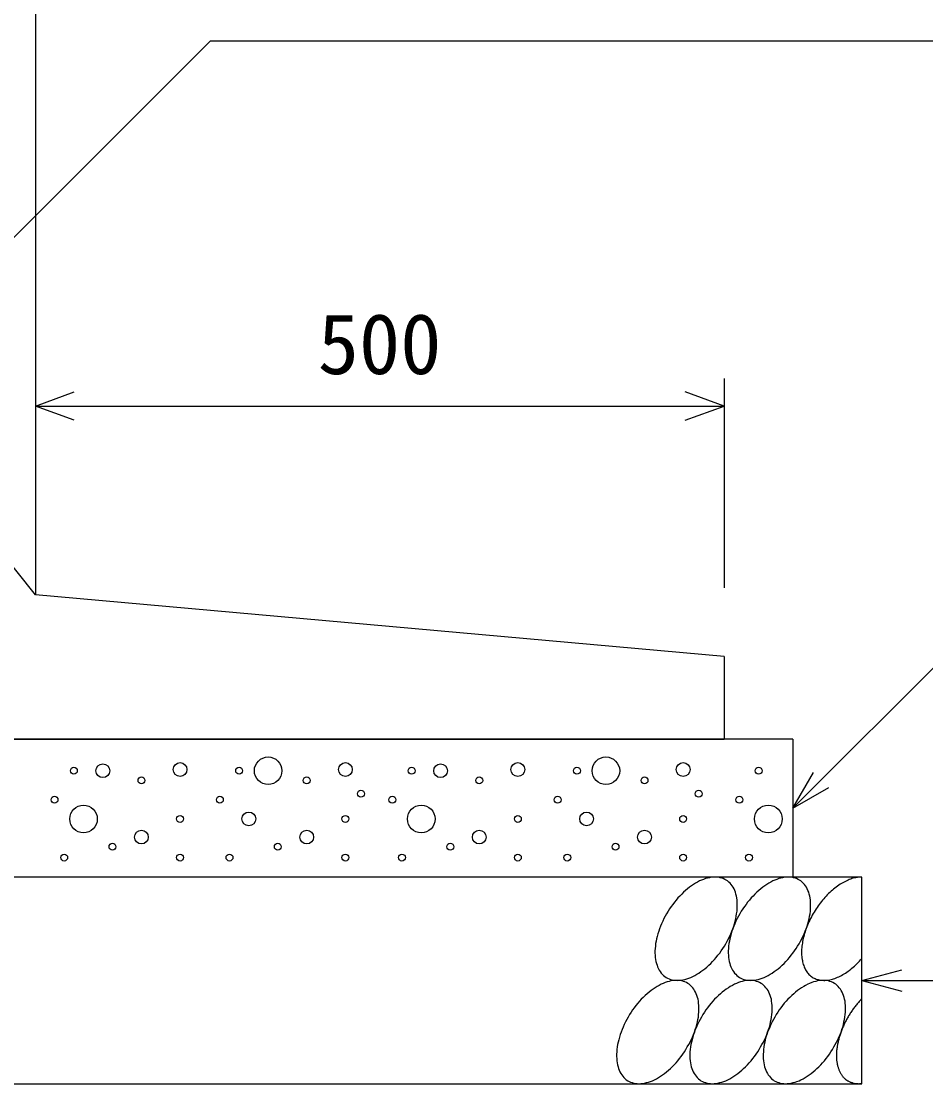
# Model space of a CAD drawing. Units: millimetres, scale not verified. Extents: x -16800 to 16800, y -5940 to 5940.
# Drawn here: x 1715 to 2371, y -1364 to -593 of the extents above; entities that cross this region are included whole.
import ezdxf
from ezdxf.enums import TextEntityAlignment as Align

# ---------------------------------------------------------------- set-up
doc = ezdxf.new("R2010")
doc.units = ezdxf.units.MM
doc.header["$LTSCALE"] = 20
for name, color, linetype, lineweight in [('0-0_DIM', 7, 'Continuous', 25), ('0-2_HATCH', 6, 'Continuous', 25), ('0-5_OUTLINE', 3, 'Continuous', 25)]:
    doc.layers.add(name, color=color, linetype=linetype, lineweight=lineweight)
doc.styles.add('ＭＳ ゴシック', font='')
doc.styles.get('ＭＳ ゴシック').set_extended_font_data('MS Gothic')

msp = doc.modelspace()

# ---------------------------------------------------------------- linework, layer by layer
at = {"layer": '0-0_DIM'}
for p, q in [((2225, -852.39), (2225, -1004.35)), ((1725, -872.39), (2225, -872.39)), ((2438.65, -1000.7), (2275, -1164.35)), ((2275, -1164.35), (2290, -1138.37)), ((2275, -1164.35), (2300.98, -1149.35)), ((2325, -1289.35), (2353.98, -1281.59)), ((2325, -1289.35), (2758.31, -1289.35)), ((2325, -1289.35), (2353.98, -1297.12))]:
    msp.add_line(p, q, dxfattribs=at)
for points in [[(1369.98, -1089.35), (1852.01, -607.32), (2491.22, -607.32)], [(1753.19, -882.65), (1725, -872.39), (1753.19, -862.13)], [(2196.81, -882.65), (2225, -872.39), (2196.81, -862.13)]]:
    msp.add_lwpolyline(points, dxfattribs=at)
at = {"layer": '0-2_HATCH'}
for points in [[(2226.5, -1216.61), (2225.5, -1216.01), (2224.4, -1215.51), (2223.3, -1215.11), (2222.1, -1214.81), (2220.9, -1214.51), (2219.7, -1214.41), (2218.4, -1214.41), (2217.1, -1214.41), (2215.7, -1214.51), (2214.3, -1214.81), (2212.9, -1215.11), (2211.5, -1215.51), (2210.1, -1216.01), (2208.6, -1216.61), (2207.2, -1217.21), (2205.7, -1218.01), (2204.2, -1218.81), (2202.8, -1219.71), (2201.3, -1220.71), (2199.8, -1221.71), (2198.4, -1222.91), (2197, -1224.11), (2195.6, -1225.31), (2194.2, -1226.71), (2192.8, -1228.11), (2191.5, -1229.51), (2190.2, -1231.01), (2188.9, -1232.61), (2187.7, -1234.21), (2186.5, -1235.81), (2185.4, -1237.51), (2184.3, -1239.21), (2183.2, -1241.01), (2182.2, -1242.81), (2181.3, -1244.51), (2180.4, -1246.41), (2179.6, -1248.21), (2178.8, -1250.01), (2178.1, -1251.91)], [(2233.9, -1228.11), (2233.6, -1226.71), (2233.2, -1225.31), (2232.7, -1224.11), (2232.2, -1222.91), (2231.5, -1221.71), (2230.9, -1220.71), (2230.1, -1219.71), (2229.3, -1218.81), (2228.4, -1218.01), (2227.5, -1217.21), (2226.5, -1216.61)], [(2279.7, -1216.61), (2278.7, -1216.01), (2277.6, -1215.51), (2276.5, -1215.11), (2275.3, -1214.81), (2274.1, -1214.51), (2272.9, -1214.41), (2271.6, -1214.41), (2270.3, -1214.41), (2268.9, -1214.51), (2267.5, -1214.81), (2266.1, -1215.11), (2264.7, -1215.51), (2263.3, -1216.01), (2261.8, -1216.61), (2260.4, -1217.21), (2258.9, -1218.01), (2257.4, -1218.81), (2256, -1219.71), (2254.5, -1220.71), (2253, -1221.71), (2251.6, -1222.91), (2250.2, -1224.11), (2248.8, -1225.31), (2247.4, -1226.71), (2246, -1228.11), (2244.7, -1229.51), (2243.4, -1231.01), (2242.1, -1232.61), (2240.9, -1234.21), (2239.7, -1235.81), (2238.6, -1237.51), (2237.5, -1239.21), (2236.4, -1241.01), (2235.4, -1242.81), (2234.5, -1244.51), (2233.6, -1246.41), (2232.8, -1248.21), (2232, -1250.01), (2231.3, -1251.91)], [(2287.2, -1228.11), (2286.8, -1226.71), (2286.4, -1225.31), (2285.9, -1224.11), (2285.4, -1222.91), (2284.7, -1221.71), (2284.1, -1220.71), (2283.3, -1219.71), (2282.5, -1218.81), (2281.6, -1218.01), (2280.7, -1217.21), (2279.7, -1216.61)], [(2325, -1214.41), (2324.1, -1214.41), (2323.3, -1214.41), (2322.4, -1214.51), (2321.5, -1214.61), (2320.6, -1214.81), (2319.7, -1215.01), (2318.8, -1215.21), (2317.8, -1215.51), (2316.9, -1215.81), (2315.9, -1216.21), (2315, -1216.61), (2314, -1217.01), (2313.1, -1217.51), (2312.1, -1218.01), (2311.2, -1218.51), (2310.2, -1219.11), (2309.2, -1219.61), (2308.3, -1220.31), (2307.3, -1220.91), (2306.4, -1221.61), (2305.4, -1222.41), (2304.5, -1223.11), (2303.6, -1223.91), (2302.7, -1224.71), (2301.7, -1225.61), (2300.8, -1226.41), (2299.9, -1227.31), (2299.1, -1228.31), (2298.2, -1229.21), (2297.3, -1230.21), (2296.5, -1231.21), (2295.7, -1232.21), (2294.8, -1233.21), (2294, -1234.31), (2293.3, -1235.31), (2292.5, -1236.41), (2291.8, -1237.51), (2291, -1238.71), (2290.3, -1239.81)], [(2200.8, -1287.21), (2202.3, -1286.51), (2203.8, -1285.81), (2205.2, -1284.91), (2206.7, -1284.01), (2208.2, -1283.01), (2209.6, -1282.01), (2211, -1280.91), (2212.5, -1279.71), (2213.9, -1278.41), (2215.3, -1277.01), (2216.6, -1275.71), (2218, -1274.21), (2219.3, -1272.71), (2220.5, -1271.11), (2221.8, -1269.51), (2222.9, -1267.91), (2224.1, -1266.21), (2225.2, -1264.51), (2226.2, -1262.81), (2227.2, -1261.01), (2228.2, -1259.21), (2229, -1257.41), (2229.9, -1255.51), (2230.6, -1253.71), (2231.3, -1251.91), (2232, -1250.01), (2232.5, -1248.21), (2233, -1246.41), (2233.5, -1244.61), (2233.8, -1242.81), (2234.1, -1241.01), (2234.4, -1239.21), (2234.5, -1237.51), (2234.6, -1235.81), (2234.6, -1234.21), (2234.6, -1232.61), (2234.4, -1231.01), (2234.2, -1229.51), (2233.9, -1228.11)], [(2254, -1287.21), (2255.5, -1286.51), (2257, -1285.81), (2258.4, -1284.91), (2259.9, -1284.01), (2261.4, -1283.01), (2262.8, -1282.01), (2264.3, -1280.91), (2265.7, -1279.71), (2267.1, -1278.41), (2268.5, -1277.01), (2269.8, -1275.71), (2271.2, -1274.21), (2272.5, -1272.71), (2273.7, -1271.11), (2275, -1269.51), (2276.1, -1267.91), (2277.3, -1266.21), (2278.4, -1264.51), (2279.4, -1262.81), (2280.4, -1261.01), (2281.4, -1259.21), (2282.2, -1257.41), (2283.1, -1255.51), (2283.8, -1253.71), (2284.5, -1251.91), (2285.2, -1250.01), (2285.7, -1248.21), (2286.3, -1246.41), (2286.7, -1244.61), (2287.1, -1242.81), (2287.4, -1241.01), (2287.6, -1239.21), (2287.7, -1237.51), (2287.8, -1235.81), (2287.8, -1234.21), (2287.8, -1232.61), (2287.6, -1231.01), (2287.4, -1229.51), (2287.2, -1228.11)], [(2290.3, -1239.81), (2289.7, -1240.91), (2289, -1242.11), (2288.4, -1243.31), (2287.8, -1244.41), (2287.2, -1245.61), (2286.6, -1246.81), (2286.1, -1248.01), (2285.6, -1249.21), (2285.1, -1250.41), (2284.6, -1251.61), (2284.2, -1252.81), (2283.8, -1254.01), (2283.4, -1255.21), (2283.1, -1256.41), (2282.8, -1257.61), (2282.5, -1258.81), (2282.2, -1260.01), (2282, -1261.11), (2281.8, -1262.31), (2281.6, -1263.41), (2281.5, -1264.61), (2281.4, -1265.71), (2281.3, -1266.81), (2281.3, -1267.91), (2281.2, -1269.01), (2281.3, -1270.01), (2281.3, -1271.11), (2281.4, -1272.11), (2281.5, -1273.11), (2281.6, -1274.11), (2281.8, -1275.01), (2282, -1276.01), (2282.2, -1276.91), (2282.5, -1277.81), (2282.8, -1278.61), (2283.1, -1279.51), (2283.4, -1280.31), (2283.8, -1281.01), (2284.2, -1281.81)], [(2178.1, -1251.91), (2177.5, -1253.71), (2176.9, -1255.51), (2176.4, -1257.41), (2176, -1259.21), (2175.6, -1261.01), (2175.3, -1262.71), (2175.1, -1264.51), (2174.9, -1266.21), (2174.8, -1267.91), (2174.8, -1269.51), (2174.9, -1271.11), (2175, -1272.71), (2175.2, -1274.21), (2175.5, -1275.71), (2175.8, -1277.01), (2176.3, -1278.41), (2176.7, -1279.61), (2177.3, -1280.91), (2177.9, -1282.01), (2178.6, -1283.01), (2179.3, -1284.01), (2180.1, -1284.91), (2181, -1285.81), (2181.9, -1286.51), (2182.9, -1287.21), (2183.9, -1287.71), (2185, -1288.21), (2186.1, -1288.61), (2187.3, -1289.01), (2188.5, -1289.21), (2189.8, -1289.31), (2191.1, -1289.41), (2192.4, -1289.31), (2193.7, -1289.21), (2195.1, -1289.01), (2196.5, -1288.61), (2197.9, -1288.21), (2199.4, -1287.71), (2200.8, -1287.21)], [(2231.3, -1251.91), (2230.7, -1253.71), (2230.1, -1255.51), (2229.6, -1257.41), (2229.2, -1259.21), (2228.8, -1261.01), (2228.5, -1262.71), (2228.3, -1264.51), (2228.1, -1266.21), (2228, -1267.91), (2228, -1269.51), (2228.1, -1271.11), (2228.2, -1272.71), (2228.4, -1274.21), (2228.7, -1275.71), (2229.1, -1277.01), (2229.5, -1278.41), (2230, -1279.61), (2230.5, -1280.91), (2231.1, -1282.01), (2231.8, -1283.01), (2232.5, -1284.01), (2233.4, -1284.91), (2234.2, -1285.81), (2235.1, -1286.51), (2236.1, -1287.21), (2237.1, -1287.71), (2238.2, -1288.21), (2239.4, -1288.61), (2240.5, -1289.01), (2241.7, -1289.21), (2243, -1289.31), (2244.3, -1289.41), (2245.6, -1289.31), (2247, -1289.21), (2248.3, -1289.01), (2249.7, -1288.61), (2251.2, -1288.21), (2252.6, -1287.71), (2254, -1287.21)], [(2315, -1282.71), (2315.9, -1282.11), (2316.9, -1281.31), (2317.8, -1280.61), (2318.8, -1279.81), (2319.7, -1279.01), (2320.6, -1278.11), (2321.5, -1277.21), (2322.4, -1276.31), (2323.3, -1275.41), (2324.1, -1274.51), (2325, -1273.51)], [(2284.2, -1281.81), (2284.6, -1282.51), (2285.1, -1283.21), (2285.6, -1283.81), (2286.1, -1284.41), (2286.6, -1285.01), (2287.2, -1285.51), (2287.8, -1286.11), (2288.4, -1286.51), (2289, -1287.01), (2289.7, -1287.41), (2290.3, -1287.71), (2291, -1288.11), (2291.8, -1288.41), (2292.5, -1288.61), (2293.3, -1288.81), (2294, -1289.01), (2294.8, -1289.21), (2295.7, -1289.31), (2296.5, -1289.31), (2297.3, -1289.41), (2298.2, -1289.41), (2299.1, -1289.31), (2299.9, -1289.21), (2300.8, -1289.11), (2301.7, -1288.91), (2302.7, -1288.71), (2303.6, -1288.51), (2304.5, -1288.21), (2305.4, -1287.91), (2306.4, -1287.51), (2307.3, -1287.11), (2308.3, -1286.71), (2309.2, -1286.21), (2310.2, -1285.71), (2311.2, -1285.21), (2312.1, -1284.61), (2313.1, -1284.01), (2314, -1283.41), (2315, -1282.71)], [(2198.7, -1291.51), (2197.6, -1291.01), (2196.5, -1290.51), (2195.4, -1290.11), (2194.2, -1289.81), (2193, -1289.51), (2191.8, -1289.41), (2190.5, -1289.41), (2189.2, -1289.41), (2187.8, -1289.51), (2186.4, -1289.81), (2185, -1290.11), (2183.6, -1290.51), (2182.2, -1291.01), (2180.7, -1291.51), (2179.3, -1292.21), (2177.8, -1293.01), (2176.3, -1293.81), (2174.9, -1294.71), (2173.4, -1295.71), (2172, -1296.71), (2170.5, -1297.91), (2169.1, -1299.11), (2167.7, -1300.31), (2166.3, -1301.71), (2164.9, -1303.11), (2163.6, -1304.51), (2162.3, -1306.01), (2161, -1307.61), (2159.8, -1309.21), (2158.6, -1310.81), (2157.5, -1312.51), (2156.4, -1314.21), (2155.3, -1316.01), (2154.3, -1317.71), (2153.4, -1319.51), (2152.5, -1321.41), (2151.7, -1323.21), (2150.9, -1325.01), (2150.2, -1326.91)], [(2206.1, -1303.11), (2205.7, -1301.71), (2205.3, -1300.31), (2204.8, -1299.11), (2204.3, -1297.91), (2203.6, -1296.71), (2203, -1295.71), (2202.2, -1294.71), (2201.4, -1293.81), (2200.5, -1293.01), (2199.6, -1292.21), (2198.7, -1291.51)], [(2251.9, -1291.51), (2250.8, -1291.01), (2249.7, -1290.51), (2248.6, -1290.11), (2247.5, -1289.81), (2246.2, -1289.51), (2245, -1289.41), (2243.7, -1289.41), (2242.4, -1289.41), (2241, -1289.51), (2239.6, -1289.81), (2238.2, -1290.11), (2236.8, -1290.51), (2235.4, -1291.01), (2233.9, -1291.51), (2232.5, -1292.21), (2231, -1293.01), (2229.5, -1293.81), (2228.1, -1294.71), (2226.6, -1295.71), (2225.2, -1296.71), (2223.7, -1297.91), (2222.3, -1299.11), (2220.9, -1300.31), (2219.5, -1301.71), (2218.1, -1303.11), (2216.8, -1304.51), (2215.5, -1306.01), (2214.2, -1307.61), (2213, -1309.21), (2211.8, -1310.81), (2210.7, -1312.51), (2209.6, -1314.21), (2208.5, -1316.01), (2207.6, -1317.71), (2206.6, -1319.51), (2205.7, -1321.41), (2204.9, -1323.21), (2204.1, -1325.01), (2203.4, -1326.91)], [(2259.3, -1303.11), (2258.9, -1301.71), (2258.5, -1300.31), (2258, -1299.11), (2257.5, -1297.91), (2256.9, -1296.71), (2256.2, -1295.71), (2255.4, -1294.71), (2254.6, -1293.81), (2253.8, -1293.01), (2252.8, -1292.21), (2251.9, -1291.51)], [(2305.1, -1291.51), (2304, -1291.01), (2303, -1290.51), (2301.8, -1290.11), (2300.7, -1289.81), (2299.4, -1289.51), (2298.2, -1289.41), (2296.9, -1289.41), (2295.6, -1289.41), (2294.2, -1289.51), (2292.9, -1289.81), (2291.5, -1290.11), (2290, -1290.51), (2288.6, -1291.01), (2287.1, -1291.51), (2285.7, -1292.21), (2284.2, -1293.01), (2282.8, -1293.81), (2281.3, -1294.71), (2279.8, -1295.71), (2278.4, -1296.71), (2276.9, -1297.91), (2275.5, -1299.11), (2274.1, -1300.31), (2272.7, -1301.71), (2271.3, -1303.11), (2270, -1304.51), (2268.7, -1306.01), (2267.5, -1307.61), (2266.2, -1309.21), (2265, -1310.81), (2263.9, -1312.51), (2262.8, -1314.21), (2261.8, -1316.01), (2260.8, -1317.71), (2259.8, -1319.51), (2258.9, -1321.41), (2258.1, -1323.21), (2257.4, -1325.01), (2256.6, -1326.91)], [(2312.5, -1303.11), (2312.1, -1301.71), (2311.7, -1300.31), (2311.2, -1299.11), (2310.7, -1297.91), (2310.1, -1296.71), (2309.4, -1295.71), (2308.6, -1294.71), (2307.8, -1293.81), (2307, -1293.01), (2306, -1292.21), (2305.1, -1291.51)], [(2172.9, -1362.21), (2174.4, -1361.51), (2175.9, -1360.81), (2177.3, -1359.91), (2178.8, -1359.01), (2180.3, -1358.01), (2181.7, -1357.01), (2183.2, -1355.81), (2184.6, -1354.61), (2186, -1353.41), (2187.4, -1352.01), (2188.7, -1350.61), (2190.1, -1349.21), (2191.4, -1347.71), (2192.6, -1346.11), (2193.9, -1344.51), (2195, -1342.91), (2196.2, -1341.21), (2197.3, -1339.51), (2198.3, -1337.71), (2199.3, -1336.01), (2200.3, -1334.21), (2201.1, -1332.41), (2202, -1330.51), (2202.7, -1328.71), (2203.4, -1326.91), (2204.1, -1325.01), (2204.6, -1323.21), (2205.2, -1321.41), (2205.6, -1319.51), (2206, -1317.71), (2206.3, -1316.01), (2206.5, -1314.21), (2206.6, -1312.51), (2206.7, -1310.81), (2206.7, -1309.21), (2206.7, -1307.61), (2206.5, -1306.01), (2206.3, -1304.51), (2206.1, -1303.11)], [(2226.2, -1362.21), (2227.6, -1361.51), (2229.1, -1360.81), (2230.5, -1359.91), (2232, -1359.01), (2233.5, -1358.01), (2234.9, -1357.01), (2236.4, -1355.81), (2237.8, -1354.61), (2239.2, -1353.41), (2240.6, -1352.01), (2241.9, -1350.61), (2243.3, -1349.21), (2244.6, -1347.71), (2245.8, -1346.11), (2247.1, -1344.51), (2248.3, -1342.91), (2249.4, -1341.21), (2250.5, -1339.51), (2251.5, -1337.71), (2252.5, -1336.01), (2253.5, -1334.21), (2254.4, -1332.41), (2255.2, -1330.51), (2255.9, -1328.71), (2256.6, -1326.91), (2257.3, -1325.01), (2257.9, -1323.21), (2258.4, -1321.41), (2258.8, -1319.51), (2259.2, -1317.71), (2259.5, -1316.01), (2259.7, -1314.21), (2259.8, -1312.51), (2259.9, -1310.81), (2259.9, -1309.21), (2259.9, -1307.61), (2259.7, -1306.01), (2259.5, -1304.51), (2259.3, -1303.11)], [(2279.4, -1362.21), (2280.8, -1361.51), (2282.3, -1360.81), (2283.8, -1359.91), (2285.2, -1359.01), (2286.7, -1358.01), (2288.1, -1357.01), (2289.6, -1355.81), (2291, -1354.61), (2292.4, -1353.41), (2293.8, -1352.01), (2295.2, -1350.61), (2296.5, -1349.21), (2297.8, -1347.71), (2299.1, -1346.11), (2300.3, -1344.51), (2301.5, -1342.91), (2302.6, -1341.21), (2303.7, -1339.51), (2304.7, -1337.71), (2305.7, -1336.01), (2306.7, -1334.21), (2307.6, -1332.41), (2308.4, -1330.51), (2309.2, -1328.71), (2309.9, -1326.91), (2310.5, -1325.01), (2311.1, -1323.21), (2311.6, -1321.41), (2312, -1319.51), (2312.4, -1317.71), (2312.7, -1316.01), (2312.9, -1314.21), (2313.1, -1312.51), (2313.1, -1310.81), (2313.2, -1309.21), (2313.1, -1307.61), (2313, -1306.01), (2312.8, -1304.51), (2312.5, -1303.11)], [(2325, -1302.61), (2324.5, -1303.11), (2324, -1303.71), (2323.5, -1304.21), (2323, -1304.81), (2322.5, -1305.31), (2322, -1305.91), (2321.5, -1306.51), (2321.1, -1307.11), (2320.6, -1307.61), (2320.1, -1308.21), (2319.7, -1308.81), (2319.2, -1309.51), (2318.8, -1310.11), (2318.3, -1310.71), (2317.9, -1311.31), (2317.5, -1311.91), (2317.1, -1312.61), (2316.6, -1313.21), (2316.2, -1313.91), (2315.8, -1314.51), (2315.4, -1315.21), (2315.1, -1315.81), (2314.7, -1316.51), (2314.3, -1317.11), (2313.9, -1317.81), (2313.6, -1318.51), (2313.2, -1319.21), (2312.9, -1319.81), (2312.5, -1320.51), (2312.2, -1321.21), (2311.9, -1321.91), (2311.6, -1322.61), (2311.3, -1323.21), (2311, -1323.91), (2310.7, -1324.61), (2310.4, -1325.31), (2310.2, -1326.01), (2309.9, -1326.71), (2309.7, -1327.41)], [(2150.2, -1326.91), (2149.6, -1328.71), (2149, -1330.51), (2148.5, -1332.41), (2148.1, -1334.21), (2147.7, -1336.01), (2147.4, -1337.71), (2147.2, -1339.51), (2147, -1341.21), (2146.9, -1342.91), (2146.9, -1344.51), (2147, -1346.11), (2147.1, -1347.71), (2147.3, -1349.21), (2147.6, -1350.61), (2148, -1352.01), (2148.4, -1353.41), (2148.9, -1354.61), (2149.4, -1355.81), (2150, -1357.01), (2150.7, -1358.01), (2151.5, -1359.01), (2152.3, -1359.91), (2153.1, -1360.81), (2154, -1361.51), (2155, -1362.21), (2156.1, -1362.71), (2157.1, -1363.21), (2158.3, -1363.61), (2159.4, -1363.91), (2160.6, -1364.21), (2161.9, -1364.31), (2163.2, -1364.41), (2164.5, -1364.31), (2165.9, -1364.21), (2167.2, -1363.91), (2168.6, -1363.61), (2170.1, -1363.21), (2171.5, -1362.71), (2172.9, -1362.21)], [(2203.4, -1326.91), (2202.8, -1328.71), (2202.2, -1330.51), (2201.7, -1332.41), (2201.3, -1334.21), (2200.9, -1336.01), (2200.6, -1337.71), (2200.4, -1339.51), (2200.2, -1341.21), (2200.2, -1342.91), (2200.1, -1344.51), (2200.2, -1346.11), (2200.3, -1347.71), (2200.5, -1349.21), (2200.8, -1350.61), (2201.2, -1352.01), (2201.6, -1353.41), (2202.1, -1354.61), (2202.6, -1355.81), (2203.2, -1357.01), (2203.9, -1358.01), (2204.7, -1359.01), (2205.5, -1359.91), (2206.3, -1360.81), (2207.3, -1361.51), (2208.2, -1362.21), (2209.3, -1362.71), (2210.3, -1363.21), (2211.5, -1363.61), (2212.6, -1363.91), (2213.9, -1364.21), (2215.1, -1364.31), (2216.4, -1364.41), (2217.7, -1364.31), (2219.1, -1364.21), (2220.4, -1363.91), (2221.8, -1363.61), (2223.3, -1363.21), (2224.7, -1362.71), (2226.2, -1362.21)], [(2256.6, -1326.91), (2256, -1328.71), (2255.4, -1330.51), (2254.9, -1332.41), (2254.5, -1334.21), (2254.1, -1336.01), (2253.8, -1337.71), (2253.6, -1339.51), (2253.5, -1341.21), (2253.4, -1342.91), (2253.4, -1344.51), (2253.4, -1346.11), (2253.5, -1347.71), (2253.8, -1349.21), (2254, -1350.61), (2254.4, -1352.01), (2254.8, -1353.41), (2255.3, -1354.61), (2255.8, -1355.81), (2256.4, -1357.01), (2257.1, -1358.01), (2257.9, -1359.01), (2258.7, -1359.91), (2259.5, -1360.81), (2260.5, -1361.51), (2261.4, -1362.21), (2262.5, -1362.71), (2263.5, -1363.21), (2264.7, -1363.61), (2265.8, -1363.91), (2267.1, -1364.21), (2268.3, -1364.31), (2269.6, -1364.41), (2270.9, -1364.31), (2272.3, -1364.21), (2273.7, -1363.91), (2275.1, -1363.61), (2276.5, -1363.21), (2277.9, -1362.71), (2279.4, -1362.21)], [(2309.7, -1327.41), (2309.4, -1328.11), (2309.2, -1328.81), (2309, -1329.51), (2308.8, -1330.11), (2308.6, -1330.81), (2308.4, -1331.51), (2308.2, -1332.21), (2308, -1332.91), (2307.8, -1333.61), (2307.7, -1334.21), (2307.5, -1334.91), (2307.4, -1335.61), (2307.3, -1336.31), (2307.2, -1336.91), (2307.1, -1337.61), (2307, -1338.21), (2306.9, -1338.91), (2306.8, -1339.51), (2306.7, -1340.21), (2306.7, -1340.81), (2306.6, -1341.51), (2306.6, -1342.11), (2306.6, -1342.71), (2306.6, -1343.41), (2306.6, -1344.01), (2306.6, -1344.61), (2306.6, -1345.21), (2306.6, -1345.81), (2306.6, -1346.41), (2306.7, -1347.01), (2306.7, -1347.51), (2306.8, -1348.11), (2306.9, -1348.71), (2307, -1349.21), (2307.1, -1349.81), (2307.2, -1350.31), (2307.3, -1350.91), (2307.4, -1351.41), (2307.5, -1351.91)], [(2307.5, -1351.91), (2307.7, -1352.41), (2307.8, -1352.91), (2308, -1353.41), (2308.2, -1353.91), (2308.4, -1354.41), (2308.6, -1354.81), (2308.8, -1355.31), (2309, -1355.71), (2309.2, -1356.21), (2309.4, -1356.61), (2309.7, -1357.01), (2309.9, -1357.41), (2310.2, -1357.81), (2310.4, -1358.21), (2310.7, -1358.61), (2311, -1358.91), (2311.3, -1359.31), (2311.6, -1359.61), (2311.9, -1359.91), (2312.2, -1360.31), (2312.5, -1360.61), (2312.9, -1360.91), (2313.2, -1361.21), (2313.6, -1361.41), (2313.9, -1361.71), (2314.3, -1361.91), (2314.7, -1362.21), (2315.1, -1362.41), (2315.4, -1362.61), (2315.8, -1362.81), (2316.2, -1363.01), (2316.6, -1363.21), (2317.1, -1363.31), (2317.5, -1363.51), (2317.9, -1363.61), (2318.3, -1363.81), (2318.8, -1363.91), (2319.2, -1364.01), (2319.7, -1364.11)], [(2319.7, -1364.11), (2320.1, -1364.21), (2320.6, -1364.21), (2321.1, -1364.31), (2321.5, -1364.31), (2322, -1364.31), (2322.5, -1364.41), (2323, -1364.41), (2323.5, -1364.31), (2324, -1364.31), (2324.5, -1364.31), (2325, -1364.21)]]:
    msp.add_lwpolyline(points, dxfattribs=at)
for centre, radius in [((1773.96, -1137.17), 5), ((1830.03, -1136.3), 5), ((1893.96, -1137.17), 10), ((1950.03, -1136.3), 5), ((2019.18, -1137.17), 5), ((2075.26, -1136.3), 5), ((2139.18, -1137.17), 10), ((2195.26, -1136.3), 5), ((1752.93, -1137.17), 2.5), ((1872.93, -1137.17), 2.5), ((1998.15, -1137.17), 2.5), ((2118.15, -1137.17), 2.5), ((2250.08, -1137.17), 2.5), ((1801.99, -1144.18), 2.5), ((1921.99, -1144.18), 2.5), ((2047.22, -1144.18), 2.5), ((2167.22, -1144.18), 2.5), ((1738.91, -1158.18), 2.5), ((1858.91, -1158.18), 2.5), ((1961.37, -1153.87), 2.5), ((1984.13, -1158.18), 2.5), ((2104.13, -1158.18), 2.5), ((2206.6, -1153.87), 2.5), ((2236.06, -1158.18), 2.5), ((1759.94, -1172.19), 10), ((2005.16, -1172.19), 10), ((2257.09, -1172.19), 10), ((1830.03, -1172.19), 2.5), ((1879.94, -1172.19), 5), ((1950.03, -1172.19), 2.5), ((2075.26, -1172.19), 2.5), ((2125.16, -1172.19), 5), ((2195.26, -1172.19), 2.5), ((1801.99, -1185.32), 5), ((1921.99, -1185.32), 5), ((2047.22, -1185.32), 5), ((2167.22, -1185.32), 5), ((1780.97, -1192.33), 2.5), ((1900.97, -1192.33), 2.5), ((2026.19, -1192.33), 2.5), ((2146.19, -1192.33), 2.5), ((1745.92, -1200.2), 2.5), ((1830.03, -1200.2), 2.5), ((1865.92, -1200.2), 2.5), ((1950.03, -1200.2), 2.5), ((1991.14, -1200.2), 2.5), ((2075.26, -1200.2), 2.5), ((2111.14, -1200.2), 2.5), ((2195.26, -1200.2), 2.5), ((2243.07, -1200.2), 2.5)]:
    msp.add_circle(centre, radius, dxfattribs=at)
at = {"layer": '0-5_OUTLINE'}
for p, q in [((1725, 60.65), (1725, -1009.35)), ((1725, -1009.35), (1685, -959.35)), ((2225, -1054.35), (1725, -1009.35)), ((2225, -1054.35), (2225, -1114.35)), ((2275, -1114.35), (925, -1114.35)), ((1600, -1114.35), (2225, -1114.35)), ((2275, -1114.35), (2275, -1214.35)), ((2325, -1214.35), (875, -1214.35))]:
    msp.add_line(p, q, dxfattribs=at)
msp.add_lwpolyline([(875, -1364.35), (2325, -1364.35), (2325, -1214.35)], dxfattribs=at)

# ---------------------------------------------------------------- texts
at = {"layer": '0-0_DIM', "style": 'ＭＳ ゴシック'}
msp.add_text('500', height=43.99, dxfattribs=at).set_placement((1930, -862.39), align=Align.BOTTOM_LEFT)

doc.saveas('drawing.dxf')
